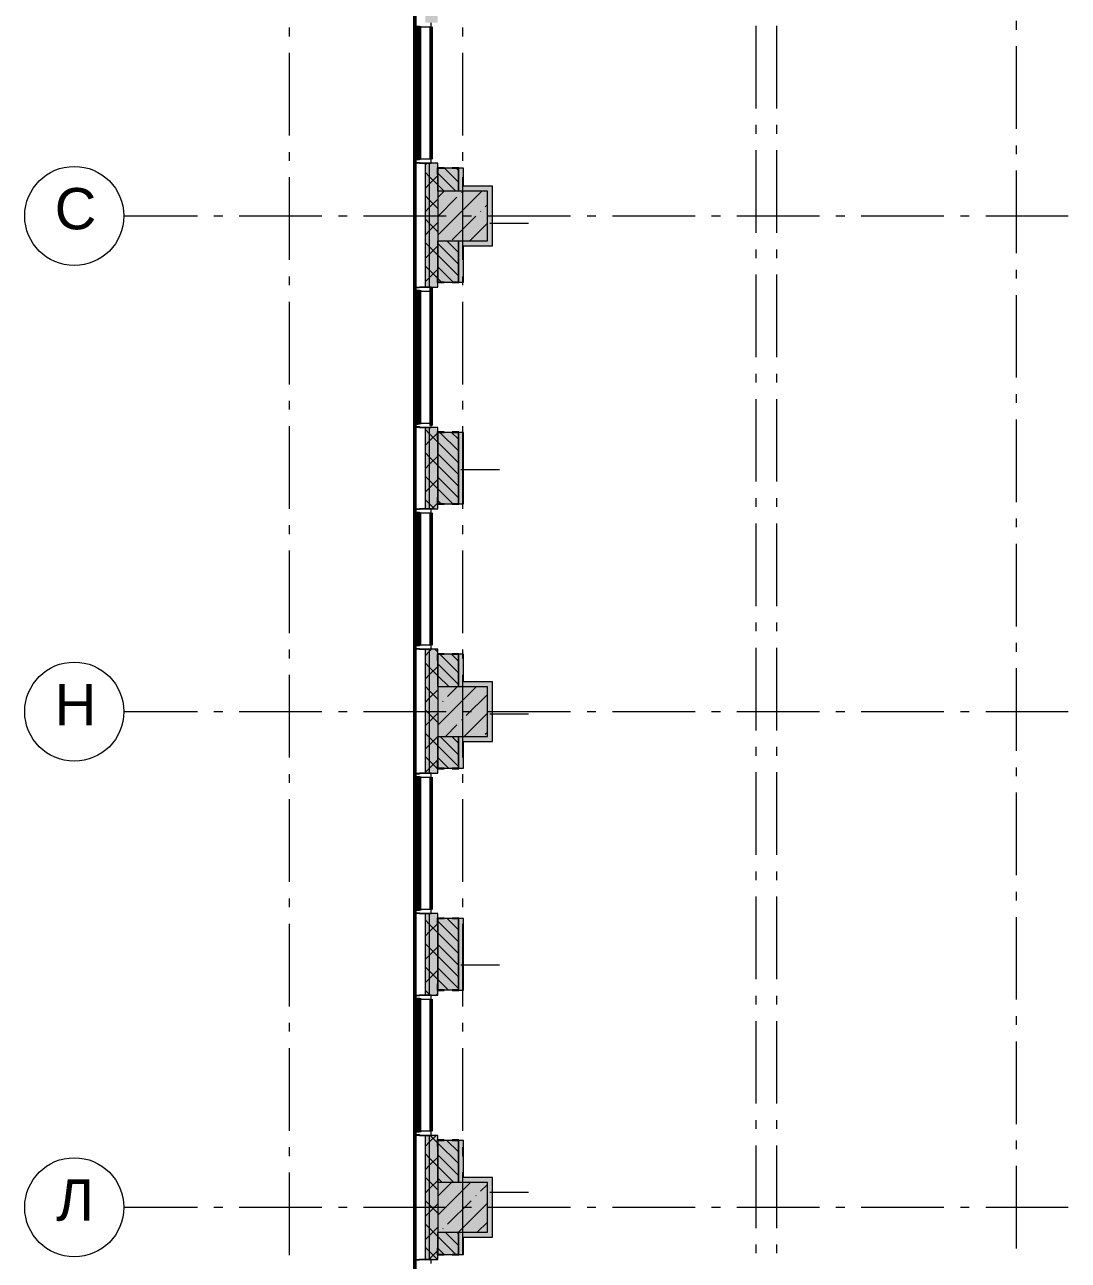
# Model space of a CAD drawing. Header units: millimetres. Extents: x -537608 to 253996, y -217170 to 186033.
# Drawn here: x -248776 to -236145, y 111380 to 126337 of the extents above; entities that cross this region are included whole.
import ezdxf

# ---------------------------------------------------------------- set-up
doc = ezdxf.new("R2010")
doc.units = ezdxf.units.MM
doc.layers.add('PDF _Геометрия', color=7, linetype='Continuous')
doc.layers.add('PDF _Текст', color=7, linetype='Continuous')
doc.layers.add('PDF _Сплошная заливка', color=7, linetype='Continuous', true_color=0xffffff)
doc.styles.add('PDF ArialMT', font='arial.ttf')

msp = doc.modelspace()

# ---------------------------------------------------------------- hatches: boundary and pattern name
at = {"layer": 'PDF _Сплошная заливка', "transparency": 33554559}
h = msp.add_hatch(color=256, dxfattribs=at)
h.paths.add_polyline_path([(-243926.1896, 105571.263), (-243876.1894, 105571.263), (-243876.1894, 107006.2646), (-243926.1896, 107006.2646), (-243926.1896, 105671.2634)], flags=0)
h.paths.add_polyline_path([(-243926.1896, 108706.2625), (-243876.1894, 108706.2625), (-243876.1894, 109691.2625), (-243926.1896, 109691.2625), (-243926.1896, 109567.9133)], flags=0)
h.paths.add_polyline_path([(-243876.1894, 111391.2625), (-243876.1894, 112891.2619), (-243926.1896, 112891.2619), (-243926.1896, 111391.2625)], flags=0)
h.paths.add_polyline_path([(-243876.1894, 114591.2619), (-243876.1894, 115576.2619), (-243926.1896, 115576.2619), (-243926.1896, 114591.2619)], flags=0)
h.paths.add_polyline_path([(-243876.1894, 117276.2619), (-243876.1894, 118776.2613), (-243926.1896, 118776.2613), (-243926.1896, 117276.2619)], flags=0)
h.paths.add_polyline_path([(-243876.1894, 120476.2613), (-243876.1894, 121461.2613), (-243926.1896, 121461.2613), (-243926.1896, 120476.2613)], flags=0)
h.paths.add_polyline_path([(-243876.1894, 123161.2592), (-243876.1894, 124659.7601), (-243926.1896, 124659.7601), (-243926.1896, 123161.2592)], flags=0)
h.paths.add_polyline_path([(-243926.1896, 126359.7607), (-243876.1894, 126359.7607), (-243876.1894, 127344.0722), (-243926.1896, 127344.0722), (-243926.1896, 126558.6888)], flags=0)
h.paths.add_polyline_path([(-243926.1896, 129044.0723), (-243876.1894, 129044.0723), (-243876.1894, 130545.5711), (-243926.1896, 130545.5711), (-243926.1896, 129390.4846)], flags=0)
h.paths.add_polyline_path([(-243876.1894, 132245.5715), (-243876.1894, 133228.5708), (-243926.1896, 133228.5708), (-243926.1896, 132245.5715)], flags=0)
h.paths.add_polyline_path([(-243926.1896, 134928.5711), (-243876.1894, 134928.5711), (-243876.1894, 136371.2591), (-243926.1896, 136371.2591), (-243926.1896, 135054.0767)], flags=0)
h = msp.add_hatch(color=256, dxfattribs=at)
h.paths.add_polyline_path([(-243876.1894, 105671.2634), (-243776.189, 105671.2634), (-243776.189, 107006.2646), (-243876.1894, 107006.2646), (-243876.1894, 106271.2635)], flags=0)
h.paths.add_polyline_path([(-243776.189, 108706.2625), (-243776.189, 109691.2625), (-243876.1894, 109691.2625), (-243876.1894, 108706.2625)], flags=0)
h.paths.add_polyline_path([(-243876.1894, 111391.2625), (-243776.189, 111391.2625), (-243776.189, 112891.2619), (-243876.1894, 112891.2619), (-243876.1894, 111721.263)], flags=0)
h.paths.add_polyline_path([(-243876.1894, 114591.2619), (-243776.189, 114591.2619), (-243776.189, 115576.2619), (-243876.1894, 115576.2619), (-243876.1894, 115231.5051)], flags=0)
h.paths.add_polyline_path([(-243776.189, 117276.2619), (-243776.189, 118776.2613), (-243876.1894, 118776.2613), (-243876.1894, 117276.2619)], flags=0)
h.paths.add_polyline_path([(-243876.1894, 120476.2613), (-243776.189, 120476.2613), (-243776.189, 121461.2613), (-243876.1894, 121461.2613), (-243876.1894, 120895.0969)], flags=0)
h.paths.add_polyline_path([(-243776.189, 123161.2592), (-243776.189, 124659.7601), (-243876.1894, 124659.7601), (-243876.1894, 123161.2592)], flags=0)
h.paths.add_polyline_path([(-243876.1894, 126359.7607), (-243776.189, 126359.7607), (-243776.189, 127344.0722), (-243876.1894, 127344.0722), (-243876.1894, 126558.6888)], flags=0)
h.paths.add_polyline_path([(-243776.189, 129044.0723), (-243776.189, 130545.5711), (-243876.1894, 130545.5711), (-243876.1894, 129044.0723)], flags=0)
h.paths.add_polyline_path([(-243776.189, 132245.5715), (-243776.189, 133228.5708), (-243876.1894, 133228.5708), (-243876.1894, 132245.5715)], flags=0)
h.paths.add_polyline_path([(-243776.189, 134928.5711), (-243776.189, 136271.2587), (-243876.1894, 136271.2587), (-243876.1894, 134928.5711)], flags=0)
for points in [[(-243776.189, 123721.2596), (-243176.191, 123721.2596), (-243176.191, 124321.2598), (-243776.189, 124321.2598), (-243776.189, 123726.8918)], [(-243776.189, 117721.2603), (-243176.191, 117721.2603), (-243176.191, 118321.2604), (-243776.189, 118321.2604), (-243776.189, 118063.2999)]]:
    msp.add_hatch(color=256, dxfattribs=at).paths.add_polyline_path(points)
at = {"layer": 'PDF _Сплошная заливка', "true_color": 0xff7d7d, "transparency": 33554559}
for points in [[(-243176.191, 124321.2598), (-243116.1925, 124321.2598), (-243116.1925, 124381.2605), (-243466.1895, 124381.2605), (-243466.1895, 124321.2598), (-243293.3633, 124321.2598)], [(-243176.191, 118321.2604), (-243116.1925, 118321.2604), (-243116.1925, 118381.261), (-243466.1895, 118381.261), (-243466.1895, 118321.2604), (-243293.3633, 118321.2604)], [(-243116.1925, 112321.2631), (-243116.1925, 112381.2616), (-243466.1895, 112381.2616), (-243466.1895, 112321.2631), (-243176.191, 112321.2631)]]:
    msp.add_hatch(color=11, dxfattribs=at).paths.add_polyline_path(points)
at = {"layer": 'PDF _Сплошная заливка', "transparency": 33554559}
h = msp.add_hatch(color=256, dxfattribs=at)
h.paths.add_polyline_path([(-243526.1923, 111451.95), (-243526.1923, 111721.263), (-243776.189, 111721.263), (-243776.189, 111451.95)], flags=0)
h.paths.add_polyline_path([(-243776.189, 112321.2631), (-243526.1923, 112321.2631), (-243526.1923, 112831.9502), (-243776.189, 112831.9502), (-243776.189, 112399.7082)], flags=0)

# ---------------------------------------------------------------- linework, layer by layer
at = {"layer": 'PDF _Геометрия', "lineweight": 50}
for p, q in [((-244053.1923, 134878.5709), (-244053.1923, 107056.2627)), ((-244036.1883, 124699.7598), (-244036.1883, 126309.7605)), ((-243996.1907, 126319.7588), (-243996.1907, 124709.7602)), ((-243856.1885, 124709.7602), (-243856.1885, 126309.7605)), ((-244035.6888, 123111.259), (-244035.6888, 121491.2605)), ((-243996.1907, 121501.261), (-243996.1907, 123121.2595)), ((-243856.1885, 121486.2614), (-243856.1885, 123161.2592)), ((-244036.1883, 118816.261), (-244036.1883, 120436.2616)), ((-243996.1907, 120426.2612), (-243996.1907, 118826.2615)), ((-243856.1885, 118826.2615), (-243856.1885, 120426.2612)), ((-244035.6888, 117226.2618), (-244035.6888, 115626.2621)), ((-243996.1907, 115616.2616), (-243996.1907, 117236.2622)), ((-243856.1885, 115626.2621), (-243856.1885, 117226.2618)), ((-244036.1883, 112931.2616), (-244036.1883, 114551.2622)), ((-243996.1907, 114551.2622), (-243996.1907, 112931.2616)), ((-243856.1885, 112941.2621), (-243856.1885, 114541.2618))]:
    msp.add_line(p, q, dxfattribs=at)
at = {"layer": 'PDF _Геометрия', "color": 253, "lineweight": 9, "true_color": 0xaaaaaa}
for p, q in [((-236776.1922, 126382.0491), (-236776.1922, 126276.2159)), ((-245576.1916, 126300.836), (-245576.1916, 126195.0032)), ((-243476.1921, 126300.836), (-243476.1921, 126195.0032)), ((-239926.1914, 126323.2999), (-239926.1914, 125323.3004)), ((-239676.1904, 126323.2999), (-239676.1904, 125323.3004)), ((-245576.1916, 125995.0036), (-245576.1916, 124995.0029)), ((-243476.1921, 125995.0036), (-243476.1921, 124995.0029)), ((-236776.1922, 126076.2162), (-236776.1922, 125076.2166)), ((-239926.1914, 125123.3001), (-239926.1914, 125017.4668)), ((-239676.1904, 125123.3001), (-239676.1904, 125017.4668)), ((-245576.1916, 124795.0022), (-245576.1916, 124689.1694)), ((-243476.1921, 124795.0022), (-243476.1921, 124689.1694)), ((-239926.1914, 124817.466), (-239926.1914, 123817.4666)), ((-239676.1904, 124817.466), (-239676.1904, 123817.4666)), ((-236776.1922, 124876.2159), (-236776.1922, 124770.3831)), ((-245576.1916, 124489.1708), (-245576.1916, 123489.1691)), ((-243476.1921, 124489.1708), (-243476.1921, 123489.1691)), ((-236776.1922, 124570.3823), (-236776.1922, 123570.3828)), ((-247576.3888, 124021.2608), (-246685.6473, 124021.2608)), ((-246485.6465, 124021.2608), (-246379.8116, 124021.2608)), ((-246179.8109, 124021.2608), (-245179.8113, 124021.2608)), ((-244979.8106, 124021.2608), (-244873.98, 124021.2608)), ((-244673.9792, 124021.2608), (-243673.9797, 124021.2608)), ((-243473.9789, 124021.2608), (-243368.1483, 124021.2608)), ((-243168.1476, 124021.2608), (-242168.148, 124021.2608)), ((-241968.1472, 124021.2608), (-241862.3123, 124021.2608)), ((-241662.3116, 124021.2608), (-240662.3142, 124021.2608)), ((-240462.3134, 124021.2608), (-240356.4807, 124021.2608)), ((-240156.4799, 124021.2608), (-239156.4804, 124021.2608)), ((-238956.4796, 124021.2608), (-238850.6469, 124021.2608)), ((-238650.6482, 124021.2608), (-237650.6466, 124021.2608)), ((-237450.648, 124021.2608), (-237344.8152, 124021.2608)), ((-237144.8144, 124021.2608), (-236144.8149, 124021.2608)), ((-239926.1914, 123617.4658), (-239926.1914, 123511.633)), ((-239676.1904, 123617.4658), (-239676.1904, 123511.633)), ((-245576.1916, 123289.1705), (-245576.1916, 123183.3378)), ((-243476.1921, 123289.1705), (-243476.1921, 123183.3378)), ((-239926.1914, 123311.6344), (-239926.1914, 122311.6327)), ((-239676.1904, 123311.6344), (-239676.1904, 122311.6327)), ((-236776.1922, 123370.3842), (-236776.1922, 123264.5493)), ((-245576.1916, 122983.337), (-245576.1916, 121983.3374)), ((-243476.1921, 122983.337), (-243476.1921, 121983.3374)), ((-236776.1922, 123064.5507), (-236776.1922, 122064.5511)), ((-239926.1914, 122111.6341), (-239926.1914, 122005.7992)), ((-239676.1904, 122111.6341), (-239676.1904, 122005.7992)), ((-245576.1916, 121783.3367), (-245576.1916, 121677.504)), ((-243476.1921, 121783.3367), (-243476.1921, 121677.504)), ((-239926.1914, 121805.8006), (-239926.1914, 120805.801)), ((-239676.1904, 121805.8006), (-239676.1904, 120805.801)), ((-236776.1922, 121864.5504), (-236776.1922, 121758.7177)), ((-245576.1916, 121477.5032), (-245576.1916, 120477.5036)), ((-243476.1921, 121477.5032), (-243476.1921, 120477.5036)), ((-236776.1922, 121558.7169), (-236776.1922, 120558.7173)), ((-239926.1914, 120605.8003), (-239926.1914, 120499.9675)), ((-239676.1904, 120605.8003), (-239676.1904, 120499.9675)), ((-245576.1916, 120277.505), (-245576.1916, 120171.6701)), ((-243476.1921, 120277.505), (-243476.1921, 120171.6701)), ((-239926.1914, 120299.9667), (-239926.1914, 119299.9672)), ((-239676.1904, 120299.9667), (-239676.1904, 119299.9672)), ((-236776.1922, 120358.7166), (-236776.1922, 120252.8839)), ((-245576.1916, 119971.6715), (-245576.1916, 118971.6698)), ((-243476.1921, 119971.6715), (-243476.1921, 118971.6698)), ((-236776.1922, 120052.8831), (-236776.1922, 119052.8835)), ((-239926.1914, 119099.9665), (-239926.1914, 118994.1337)), ((-239676.1904, 119099.9665), (-239676.1904, 118994.1337)), ((-245576.1916, 118771.6712), (-245576.1916, 118665.8385)), ((-243476.1921, 118771.6712), (-243476.1921, 118665.8385)), ((-239926.1914, 118794.1351), (-239926.1914, 117794.1334)), ((-239676.1904, 118794.1351), (-239676.1904, 117794.1334)), ((-236776.1922, 118852.8849), (-236776.1922, 118747.05)), ((-245576.1916, 118465.8377), (-245576.1916, 117465.8381)), ((-243476.1921, 118465.8377), (-243476.1921, 117465.8381)), ((-236776.1922, 118547.0514), (-236776.1922, 117547.0518)), ((-247576.3888, 118021.2614), (-246685.6473, 118021.2614)), ((-246485.6465, 118021.2614), (-246379.8116, 118021.2614)), ((-246179.8109, 118021.2614), (-245179.8113, 118021.2614)), ((-244979.8106, 118021.2614), (-244873.98, 118021.2614)), ((-244673.9792, 118021.2614), (-243673.9797, 118021.2614)), ((-243473.9789, 118021.2614), (-243368.1483, 118021.2614)), ((-243168.1476, 118021.2614), (-242168.148, 118021.2614)), ((-241968.1472, 118021.2614), (-241862.3123, 118021.2614)), ((-241662.3116, 118021.2614), (-240662.3142, 118021.2614)), ((-240462.3134, 118021.2614), (-240356.4807, 118021.2614)), ((-240156.4799, 118021.2614), (-239156.4804, 118021.2614)), ((-238956.4796, 118021.2614), (-238850.6469, 118021.2614)), ((-238650.6482, 118021.2614), (-237650.6466, 118021.2614)), ((-237450.648, 118021.2614), (-237344.8152, 118021.2614)), ((-237144.8144, 118021.2614), (-236144.8149, 118021.2614)), ((-239926.1914, 117594.1348), (-239926.1914, 117488.3021)), ((-239676.1904, 117594.1348), (-239676.1904, 117488.3021)), ((-245576.1916, 117265.8373), (-245576.1916, 117160.0047)), ((-243476.1921, 117265.8373), (-243476.1921, 117160.0047)), ((-239926.1914, 117288.3013), (-239926.1914, 116288.3017)), ((-239676.1904, 117288.3013), (-239676.1904, 116288.3017)), ((-236776.1922, 117347.0511), (-236776.1922, 117241.2184)), ((-245576.1916, 116960.0039), (-245576.1916, 115960.0043)), ((-243476.1921, 116960.0039), (-243476.1921, 115960.0043)), ((-236776.1922, 117041.2176), (-236776.1922, 116041.218)), ((-239926.1914, 116088.301), (-239926.1914, 115982.4683)), ((-239676.1904, 116088.301), (-239676.1904, 115982.4683)), ((-239926.1914, 115782.4696), (-239926.1914, 114782.4679)), ((-239676.1904, 115782.4696), (-239676.1904, 114782.4679)), ((-236776.1922, 115841.2194), (-236776.1922, 115735.3845)), ((-245576.1916, 115760.0057), (-245576.1916, 115654.173)), ((-243476.1921, 115760.0057), (-243476.1921, 115654.173)), ((-236776.1922, 115535.3859), (-236776.1922, 114535.3864)), ((-245576.1916, 115454.1722), (-245576.1916, 114454.1727)), ((-243476.1921, 115454.1722), (-243476.1921, 114454.1727)), ((-239926.1914, 114582.4693), (-239926.1914, 114476.6366)), ((-239676.1904, 114582.4693), (-239676.1904, 114476.6366)), ((-239926.1914, 114276.6358), (-239926.1914, 113276.6362)), ((-239676.1904, 114276.6358), (-239676.1904, 113276.6362)), ((-236776.1922, 114335.3856), (-236776.1922, 114229.5529)), ((-245576.1916, 114254.1719), (-245576.1916, 114148.3391)), ((-243476.1921, 114254.1719), (-243476.1921, 114148.3391)), ((-236776.1922, 114029.5521), (-236776.1922, 113029.5526)), ((-245576.1916, 113948.3384), (-245576.1916, 112948.3388)), ((-243476.1921, 113948.3384), (-243476.1921, 112948.3388)), ((-239926.1914, 113076.6355), (-239926.1914, 112970.8028)), ((-239676.1904, 113076.6355), (-239676.1904, 112970.8028)), ((-236776.1922, 112829.5518), (-236776.1922, 112723.719)), ((-245576.1916, 112748.3402), (-245576.1916, 112642.5053)), ((-243476.1921, 112748.3402), (-243476.1921, 112642.5053)), ((-239926.1914, 112770.802), (-239926.1914, 111770.8024)), ((-239676.1904, 112770.802), (-239676.1904, 111770.8024)), ((-236776.1922, 112523.7183), (-236776.1922, 111523.7187)), ((-245576.1916, 112442.5068), (-245576.1916, 111442.5072)), ((-243476.1921, 112442.5068), (-243476.1921, 111442.5072)), ((-247576.3888, 112021.262), (-246685.6473, 112021.262)), ((-246485.6465, 112021.262), (-246379.8116, 112021.262)), ((-246179.8109, 112021.262), (-245179.8113, 112021.262)), ((-244979.8106, 112021.262), (-244873.98, 112021.262)), ((-244673.9792, 112021.262), (-243673.9797, 112021.262)), ((-243473.9789, 112021.262), (-243368.1483, 112021.262)), ((-243168.1476, 112021.262), (-242168.148, 112021.262)), ((-241968.1472, 112021.262), (-241862.3123, 112021.262)), ((-241662.3116, 112021.262), (-240662.3142, 112021.262)), ((-240462.3134, 112021.262), (-240356.4807, 112021.262)), ((-240156.4799, 112021.262), (-239156.4804, 112021.262)), ((-238956.4796, 112021.262), (-238850.6469, 112021.262)), ((-238650.6482, 112021.262), (-237650.6466, 112021.262)), ((-237450.648, 112021.262), (-237344.8152, 112021.262)), ((-237144.8144, 112021.262), (-236144.8149, 112021.262)), ((-239926.1914, 111570.8038), (-239926.1914, 111464.969)), ((-239676.1904, 111570.8038), (-239676.1904, 111464.969))]:
    msp.add_line(p, q, dxfattribs=at)
at = {"layer": 'PDF _Геометрия', "lineweight": 9}
for p, q in [((-244053.1923, 126359.7607), (-244053.1923, 126309.7605)), ((-244053.1923, 126309.7605), (-244036.1883, 126309.7605)), ((-244036.1883, 126319.7588), (-243996.1907, 126319.7588)), ((-244036.1883, 126309.7605), (-244036.1883, 126319.7588)), ((-243996.1907, 126319.7588), (-243996.1907, 126309.7605)), ((-243996.1907, 126309.7605), (-243856.1885, 126309.7605)), ((-243856.1885, 126309.7605), (-243856.1885, 126359.7607)), ((-244036.1883, 124709.7602), (-244053.1923, 124709.7602)), ((-244053.1923, 124709.7602), (-244053.1923, 124659.7601)), ((-244053.1923, 124659.7601), (-244036.1883, 124659.7601)), ((-244053.1923, 124659.7601), (-244053.1923, 123161.2592)), ((-244051.1901, 124659.7601), (-244053.1923, 124659.7601)), ((-244051.1901, 123161.2592), (-244051.1901, 124659.7601)), ((-243926.1896, 124659.7601), (-244051.1901, 124659.7601)), ((-244036.1883, 124699.7598), (-244036.1883, 124709.7602)), ((-243996.1907, 124699.7598), (-244036.1883, 124699.7598)), ((-244036.1883, 124659.7601), (-244036.1883, 124669.7605)), ((-244036.1883, 124669.7605), (-243996.1907, 124669.7605)), ((-243856.1885, 124709.7602), (-243996.1907, 124709.7602)), ((-243996.1907, 124709.7602), (-243996.1907, 124699.7598)), ((-243996.1907, 124669.7605), (-243996.1907, 124659.7601)), ((-243996.1907, 124659.7601), (-243856.1885, 124659.7601)), ((-243926.1896, 124642.2372), (-243908.6688, 124659.7601)), ((-243926.1896, 123161.2592), (-243926.1896, 124659.7601)), ((-243876.1894, 124659.7601), (-243926.1896, 124659.7601)), ((-243876.1894, 123161.2592), (-243876.1894, 124659.7601)), ((-243776.189, 124659.7601), (-243876.1894, 124659.7601)), ((-243856.1885, 124659.7601), (-243856.1885, 124709.7602)), ((-243776.189, 124321.2598), (-243776.189, 124659.7601)), ((-243526.1923, 124599.7594), (-243776.189, 124599.7594)), ((-243776.189, 124599.7594), (-243776.189, 124321.2598)), ((-243526.1923, 124429.2799), (-243696.6718, 124599.7594)), ((-243526.1923, 124570.701), (-243555.2486, 124599.7594)), ((-243466.1895, 124601.2601), (-243526.1923, 124601.2601)), ((-243526.1923, 124601.2601), (-243526.1923, 124599.7594)), ((-243526.1923, 124599.7594), (-243526.1923, 124321.2598)), ((-243526.1923, 124321.2598), (-243526.1923, 124599.7594)), ((-243466.1895, 124381.2605), (-243466.1895, 124601.2601)), ((-243876.1894, 124496.437), (-243926.1896, 124546.4372)), ((-243876.1894, 124409.3953), (-243776.189, 124509.3956)), ((-243776.189, 124396.4366), (-243876.1894, 124496.437)), ((-243559.5933, 124321.2598), (-243776.189, 124537.8577)), ((-243926.1896, 124359.395), (-243876.1894, 124409.3953)), ((-243701.0122, 124321.2598), (-243776.189, 124396.4366)), ((-243776.189, 124244.8816), (-243699.8108, 124321.2598)), ((-243776.189, 123788.6837), (-243243.6129, 124321.2598)), ((-243176.191, 124321.2598), (-243776.189, 124321.2598)), ((-243776.189, 124321.2598), (-243776.189, 123721.2596)), ((-243488.3822, 124304.5895), (-243483.6414, 124309.3324)), ((-243116.1925, 124381.2605), (-243466.1895, 124381.2605)), ((-243176.191, 123721.2596), (-243176.191, 124321.2598)), ((-243116.1925, 124321.2598), (-243116.1925, 124381.2605)), ((-243116.1925, 123721.2596), (-243116.1925, 124321.2598)), ((-243876.1894, 124213.5949), (-243926.1896, 124263.5951)), ((-243876.1894, 124126.5531), (-243776.189, 124226.5536)), ((-243776.189, 124113.5945), (-243876.1894, 124213.5949)), ((-243776.189, 124016.7827), (-243545.4053, 124247.5663)), ((-243203.2579, 124133.5158), (-243176.191, 124160.5849)), ((-243926.1896, 124076.553), (-243876.1894, 124126.5531)), ((-243602.4327, 123734.3431), (-243317.3085, 124019.4674)), ((-243260.2853, 124076.4905), (-243255.5446, 124081.2335)), ((-243876.1894, 123930.7528), (-243926.1896, 123980.7508)), ((-243926.1896, 123793.7109), (-243876.1894, 123843.711)), ((-243876.1894, 123843.711), (-243776.189, 123943.7093)), ((-243776.189, 123830.7524), (-243876.1894, 123930.7528)), ((-243387.4172, 123721.2596), (-243176.191, 123932.488)), ((-243146.1918, 123933.4827), (-242680.0386, 123933.4827)), ((-243876.1894, 123647.9085), (-243926.1896, 123697.9087)), ((-243776.189, 123721.2596), (-243176.191, 123721.2596)), ((-243776.189, 123161.2592), (-243776.189, 123721.2596)), ((-243776.189, 123721.2596), (-243776.189, 123221.9466)), ((-243526.1923, 123439.3304), (-243776.189, 123689.3313)), ((-243526.1923, 123580.7514), (-243666.6984, 123721.2596)), ((-243526.1923, 123221.9466), (-243526.1923, 123721.2596)), ((-243526.1923, 123721.2596), (-243526.1923, 123221.2599)), ((-243116.1925, 123661.259), (-243116.1925, 123721.2596)), ((-243926.1896, 123510.8666), (-243876.1894, 123560.8668)), ((-243876.1894, 123560.8668), (-243776.189, 123660.8672)), ((-243776.189, 123547.9081), (-243876.1894, 123647.9085)), ((-243526.1923, 123297.9093), (-243776.189, 123547.9081)), ((-243466.1895, 123221.2599), (-243466.1895, 123661.259)), ((-243466.1895, 123661.259), (-243116.1925, 123661.259)), ((-243876.1894, 123365.0664), (-243926.1896, 123415.0666)), ((-243591.6508, 123221.9466), (-243776.189, 123406.4871)), ((-243926.1896, 123228.0245), (-243876.1894, 123278.0247)), ((-243876.1894, 123278.0247), (-243776.189, 123378.025)), ((-243776.189, 123265.066), (-243876.1894, 123365.0664)), ((-243733.0696, 123221.9466), (-243776.189, 123265.066)), ((-244036.1883, 123161.2592), (-244053.1923, 123161.2592)), ((-244053.1923, 123161.2592), (-244053.1923, 123111.259)), ((-244053.1923, 123161.2592), (-244051.1901, 123161.2592)), ((-244053.1923, 123111.259), (-244036.1883, 123111.259)), ((-244051.1901, 123161.2592), (-243926.1896, 123161.2592)), ((-244036.1883, 123151.2609), (-244036.1883, 123161.2592)), ((-243996.1907, 123151.2609), (-244036.1883, 123151.2609)), ((-244036.1883, 123121.2595), (-243996.1907, 123121.2595)), ((-244036.1883, 123111.259), (-244036.1883, 123121.2595)), ((-243856.1885, 123161.2592), (-243996.1907, 123161.2592)), ((-243996.1907, 123161.2592), (-243996.1907, 123151.2609)), ((-243996.1907, 123121.2595), (-243996.1907, 123111.259)), ((-243996.1907, 123111.259), (-243856.1885, 123111.259)), ((-243926.1896, 123161.2592), (-243876.1894, 123161.2592)), ((-243876.1894, 123161.2592), (-243776.189, 123161.2592)), ((-243856.1885, 123111.259), (-243856.1885, 123161.2592)), ((-243776.189, 123221.9466), (-243526.1923, 123221.9466)), ((-243526.1923, 123221.2599), (-243466.1895, 123221.2599)), ((-244036.1883, 121511.2593), (-244053.1923, 121511.2593)), ((-244053.1923, 121511.2593), (-244053.1923, 121461.2613)), ((-244053.1923, 121461.2613), (-244036.1883, 121461.2613)), ((-244053.1923, 121461.2613), (-244053.1923, 120476.2613)), ((-244051.1901, 121461.2613), (-244053.1923, 121461.2613)), ((-243926.1896, 121461.2613), (-244051.1901, 121461.2613)), ((-244051.1901, 120476.2613), (-244051.1901, 121461.2613)), ((-244036.1883, 121501.261), (-244036.1883, 121511.2593)), ((-243996.1907, 121501.261), (-244036.1883, 121501.261)), ((-244036.1883, 121461.2613), (-244036.1883, 121471.2596)), ((-244036.1883, 121471.2596), (-243996.1907, 121471.2596)), ((-243856.1885, 121511.2593), (-243996.1907, 121511.2593)), ((-243996.1907, 121511.2593), (-243996.1907, 121501.261)), ((-243996.1907, 121471.2596), (-243996.1907, 121461.2613)), ((-243996.1907, 121461.2613), (-243856.1885, 121461.2613)), ((-243876.1894, 121461.2613), (-243926.1896, 121461.2613)), ((-243926.1896, 120476.2613), (-243926.1896, 121461.2613)), ((-243776.189, 121461.2613), (-243876.1894, 121461.2613)), ((-243876.1894, 120476.2613), (-243876.1894, 121461.2613)), ((-243856.1885, 121461.2613), (-243856.1885, 121511.2593)), ((-243776.189, 120476.2613), (-243776.189, 121461.2613)), ((-243876.1894, 121385.1673), (-243926.1896, 121435.1675)), ((-243926.1896, 121248.1253), (-243876.1894, 121298.1256)), ((-243876.1894, 121298.1256), (-243776.189, 121398.1259)), ((-243776.189, 121285.1669), (-243876.1894, 121385.1673)), ((-243526.1923, 121401.2606), (-243776.189, 121401.2606)), ((-243776.189, 121401.2606), (-243776.189, 120537.6356)), ((-243526.1923, 121176.5892), (-243750.8617, 121401.2606)), ((-243526.1923, 121318.0102), (-243609.4384, 121401.2606)), ((-243526.1923, 120537.6356), (-243526.1923, 121401.2606)), ((-243466.1895, 121401.2606), (-243526.1923, 121401.2606)), ((-243526.1923, 121401.2606), (-243526.1923, 120536.2599)), ((-243466.1895, 120536.2599), (-243466.1895, 121401.2606)), ((-243876.1894, 121102.3251), (-243926.1896, 121152.3254)), ((-243526.1923, 121035.1681), (-243776.189, 121285.1669)), ((-243926.1896, 120965.2832), (-243876.1894, 121015.2834)), ((-243876.1894, 121015.2834), (-243776.189, 121115.2838)), ((-243776.189, 121002.3248), (-243876.1894, 121102.3251)), ((-243526.1923, 120893.747), (-243776.189, 121143.7458)), ((-243526.1923, 120752.326), (-243776.189, 121002.3248)), ((-243876.1894, 120819.4831), (-243926.1896, 120869.4832)), ((-243526.1923, 120610.9049), (-243776.189, 120860.9037)), ((-243496.1888, 120952.0512), (-243030.0399, 120952.0512)), ((-243926.1896, 120682.4411), (-243876.1894, 120732.4413)), ((-243876.1894, 120732.4413), (-243776.189, 120832.4417)), ((-243776.189, 120719.4827), (-243876.1894, 120819.4831)), ((-243594.3419, 120537.6356), (-243776.189, 120719.4827)), ((-243876.1894, 120536.6388), (-243926.1896, 120586.639)), ((-243849.5272, 120476.2613), (-243776.189, 120549.5974)), ((-243735.7651, 120537.6356), (-243776.189, 120578.0617)), ((-244036.1883, 120476.2613), (-244053.1923, 120476.2613)), ((-244053.1923, 120476.2613), (-244053.1923, 120426.2612)), ((-244053.1923, 120476.2613), (-244051.1901, 120476.2613)), ((-244053.1923, 120426.2612), (-244036.1883, 120426.2612)), ((-244051.1901, 120476.2613), (-243926.1896, 120476.2613)), ((-244036.1883, 120466.2609), (-244036.1883, 120476.2613)), ((-243996.1907, 120466.2609), (-244036.1883, 120466.2609)), ((-244036.1883, 120436.2616), (-243996.1907, 120436.2616)), ((-244036.1883, 120426.2612), (-244036.1883, 120436.2616)), ((-243856.1885, 120476.2613), (-243996.1907, 120476.2613)), ((-243996.1907, 120476.2613), (-243996.1907, 120466.2609)), ((-243996.1907, 120436.2616), (-243996.1907, 120426.2612)), ((-243996.1907, 120426.2612), (-243856.1885, 120426.2612)), ((-243926.1896, 120476.2613), (-243876.1894, 120476.2613)), ((-243815.812, 120476.2613), (-243876.1894, 120536.6388)), ((-243876.1894, 120476.2613), (-243776.189, 120476.2613)), ((-243856.1885, 120426.2612), (-243856.1885, 120476.2613)), ((-243776.189, 120537.6356), (-243526.1923, 120537.6356)), ((-243526.1923, 120536.2599), (-243466.1895, 120536.2599)), ((-244036.1883, 118826.2615), (-244053.1923, 118826.2615)), ((-244053.1923, 118826.2615), (-244053.1923, 118776.2613)), ((-244053.1923, 118776.2613), (-244036.1883, 118776.2613)), ((-244051.1901, 118776.2613), (-244053.1923, 118776.2613)), ((-244053.1923, 118776.2613), (-244053.1923, 117276.2619)), ((-244051.1901, 117276.2619), (-244051.1901, 118776.2613)), ((-243926.1896, 118776.2613), (-244051.1901, 118776.2613)), ((-244036.1883, 118816.261), (-244036.1883, 118826.2615)), ((-243996.1907, 118816.261), (-244036.1883, 118816.261)), ((-244036.1883, 118776.2613), (-244036.1883, 118786.2617)), ((-244036.1883, 118786.2617), (-243996.1907, 118786.2617)), ((-243856.1885, 118826.2615), (-243996.1907, 118826.2615)), ((-243996.1907, 118826.2615), (-243996.1907, 118816.261)), ((-243996.1907, 118786.2617), (-243996.1907, 118776.2613)), ((-243996.1907, 118776.2613), (-243856.1885, 118776.2613)), ((-243926.1896, 117276.2619), (-243926.1896, 118776.2613)), ((-243876.1894, 118776.2613), (-243926.1896, 118776.2613)), ((-243876.1894, 118752.5422), (-243852.4724, 118776.2613)), ((-243876.1894, 117276.2619), (-243876.1894, 118776.2613)), ((-243776.189, 118776.2613), (-243876.1894, 118776.2613)), ((-243856.1885, 118776.2613), (-243856.1885, 118826.2615)), ((-243776.189, 118739.5835), (-243812.8667, 118776.2613)), ((-243776.189, 118321.2604), (-243776.189, 118776.2613)), ((-243926.1896, 118702.542), (-243876.1894, 118752.5422)), ((-243876.1894, 118556.7419), (-243926.1896, 118606.742)), ((-243526.1923, 118716.9474), (-243776.189, 118716.9474)), ((-243776.189, 118716.9474), (-243776.189, 118321.2604)), ((-243526.1923, 118489.5848), (-243753.5529, 118716.9474)), ((-243526.1923, 118631.0058), (-243612.1339, 118716.9474)), ((-243526.1923, 118321.2604), (-243526.1923, 118716.9474)), ((-243466.1895, 118716.2607), (-243526.1923, 118716.2607)), ((-243526.1923, 118716.2607), (-243526.1923, 118321.2604)), ((-243466.1895, 118381.261), (-243466.1895, 118716.2607)), ((-243926.1896, 118419.6999), (-243876.1894, 118469.7)), ((-243876.1894, 118469.7), (-243776.189, 118569.7005)), ((-243776.189, 118456.7414), (-243876.1894, 118556.7419)), ((-243526.1923, 118348.1637), (-243776.189, 118598.1625)), ((-243640.7122, 118321.2604), (-243776.189, 118456.7414)), ((-243876.1894, 118273.8976), (-243926.1896, 118323.8978)), ((-243776.189, 118314.3214), (-243769.2522, 118321.2604)), ((-243776.189, 117858.1235), (-243313.0542, 118321.2604)), ((-243176.191, 118321.2604), (-243776.189, 118321.2604)), ((-243776.189, 118321.2604), (-243776.189, 117721.2603)), ((-243659.4558, 118202.9556), (-243541.151, 118321.2604)), ((-243116.1925, 118381.261), (-243466.1895, 118381.261)), ((-243176.191, 117721.2603), (-243176.191, 118321.2604)), ((-243116.1925, 118321.2604), (-243116.1925, 118381.261)), ((-243116.1925, 117721.2603), (-243116.1925, 118321.2604)), ((-243926.1896, 118136.8578), (-243876.1894, 118186.858)), ((-243876.1894, 118186.858), (-243776.189, 118286.8562)), ((-243776.189, 118173.8993), (-243876.1894, 118273.8976)), ((-243431.359, 117974.8566), (-243176.191, 118230.0247)), ((-243876.1894, 117991.0554), (-243926.1896, 118041.0557)), ((-243776.189, 118086.2225), (-243773.5064, 118088.9072)), ((-243716.4833, 118145.9325), (-243711.7382, 118150.6733)), ((-243926.1896, 117854.0135), (-243876.1894, 117904.0137)), ((-243876.1894, 117904.0137), (-243776.189, 118004.0141)), ((-243776.189, 117891.0551), (-243876.1894, 117991.0554)), ((-243684.9555, 117721.2603), (-243545.4053, 117860.8083)), ((-243488.3822, 117917.8335), (-243483.6414, 117922.5743)), ((-243456.8543, 117721.2603), (-243176.191, 118001.9279)), ((-243146.1918, 117994.0825), (-242680.0386, 117994.0825)), ((-243876.1894, 117708.2133), (-243926.1896, 117758.2135)), ((-243876.1894, 117621.1716), (-243776.189, 117721.1719)), ((-243776.189, 117608.213), (-243876.1894, 117708.2133)), ((-243776.189, 117721.2603), (-243176.191, 117721.2603)), ((-243776.189, 117721.2603), (-243776.189, 117336.9494)), ((-243776.189, 117276.2619), (-243776.189, 117721.2603)), ((-243526.1923, 117499.6352), (-243747.8174, 117721.2603)), ((-243526.1923, 117641.0562), (-243606.3942, 117721.2603)), ((-243526.1923, 117336.9494), (-243526.1923, 117721.2603)), ((-243526.1923, 117721.2603), (-243526.1923, 117336.2605)), ((-243203.2579, 117746.7598), (-243176.191, 117773.8289)), ((-243116.1925, 117661.2617), (-243116.1925, 117721.2603)), ((-243926.1896, 117571.1714), (-243876.1894, 117621.1716)), ((-243526.1923, 117358.2141), (-243776.189, 117608.213)), ((-243466.1895, 117336.2605), (-243466.1895, 117661.2617)), ((-243466.1895, 117661.2617), (-243116.1925, 117661.2617)), ((-243876.1894, 117425.3712), (-243926.1896, 117475.3714)), ((-243876.1894, 117338.3295), (-243776.189, 117438.3298)), ((-243776.189, 117325.3708), (-243876.1894, 117425.3712)), ((-243646.3486, 117336.9494), (-243776.189, 117466.7919)), ((-244036.1883, 117276.2619), (-244053.1923, 117276.2619)), ((-244053.1923, 117276.2619), (-244053.1923, 117226.2618)), ((-244053.1923, 117276.2619), (-244051.1901, 117276.2619)), ((-244051.1901, 117276.2619), (-243926.1896, 117276.2619)), ((-244036.1883, 117266.2615), (-244036.1883, 117276.2619)), ((-243996.1907, 117266.2615), (-244036.1883, 117266.2615)), ((-243856.1885, 117276.2619), (-243996.1907, 117276.2619)), ((-243996.1907, 117276.2619), (-243996.1907, 117266.2615)), ((-243926.1896, 117288.3292), (-243876.1894, 117338.3295)), ((-243926.1896, 117276.2619), (-243876.1894, 117276.2619)), ((-243876.1894, 117276.2619), (-243776.189, 117276.2619)), ((-243856.1885, 117226.2618), (-243856.1885, 117276.2619)), ((-243776.189, 117336.9494), (-243526.1923, 117336.9494)), ((-243526.1923, 117336.2605), (-243466.1895, 117336.2605)), ((-244053.1923, 117226.2618), (-244036.1883, 117226.2618)), ((-244036.1883, 117236.2622), (-243996.1907, 117236.2622)), ((-244036.1883, 117226.2618), (-244036.1883, 117236.2622)), ((-243996.1907, 117236.2622), (-243996.1907, 117226.2618)), ((-243996.1907, 117226.2618), (-243856.1885, 117226.2618)), ((-244036.1883, 115626.2621), (-244053.1923, 115626.2621)), ((-244053.1923, 115626.2621), (-244053.1923, 115576.2619)), ((-244036.1883, 115616.2616), (-244036.1883, 115626.2621)), ((-243996.1907, 115616.2616), (-244036.1883, 115616.2616)), ((-243856.1885, 115626.2621), (-243996.1907, 115626.2621)), ((-243996.1907, 115626.2621), (-243996.1907, 115616.2616)), ((-243856.1885, 115576.2619), (-243856.1885, 115626.2621)), ((-244053.1923, 115576.2619), (-244036.1883, 115576.2619)), ((-244053.1923, 115576.2619), (-244053.1923, 114591.2619)), ((-244051.1901, 115576.2619), (-244053.1923, 115576.2619)), ((-243926.1896, 115576.2619), (-244051.1901, 115576.2619)), ((-244051.1901, 114591.2619), (-244051.1901, 115576.2619)), ((-244036.1883, 115576.2619), (-244036.1883, 115586.2623)), ((-244036.1883, 115586.2623), (-243996.1907, 115586.2623)), ((-243996.1907, 115586.2623), (-243996.1907, 115576.2619)), ((-243996.1907, 115576.2619), (-243856.1885, 115576.2619)), ((-243876.1894, 115576.2619), (-243926.1896, 115576.2619)), ((-243926.1896, 114591.2619), (-243926.1896, 115576.2619)), ((-243876.1894, 115445.4721), (-243926.1896, 115495.4723)), ((-243776.189, 115576.2619), (-243876.1894, 115576.2619)), ((-243876.1894, 114591.2619), (-243876.1894, 115576.2619)), ((-243776.189, 114591.2619), (-243776.189, 115576.2619)), ((-243526.1923, 115516.2612), (-243776.189, 115516.2612)), ((-243776.189, 115516.2612), (-243776.189, 114652.6362)), ((-243526.1923, 115236.894), (-243776.189, 115486.8949)), ((-243526.1923, 115378.315), (-243664.1364, 115516.2612)), ((-243526.1923, 114652.6362), (-243526.1923, 115516.2612)), ((-243466.1895, 115516.2612), (-243526.1923, 115516.2612)), ((-243526.1923, 115516.2612), (-243526.1923, 114651.2627)), ((-243466.1895, 114651.2627), (-243466.1895, 115516.2612)), ((-243926.1896, 115308.4301), (-243876.1894, 115358.4304)), ((-243876.1894, 115358.4304), (-243776.189, 115458.4307)), ((-243776.189, 115345.4717), (-243876.1894, 115445.4721)), ((-243526.1923, 115095.4729), (-243776.189, 115345.4717)), ((-243876.1894, 115162.63), (-243926.1896, 115212.6302)), ((-243876.1894, 115075.5882), (-243776.189, 115175.5886)), ((-243526.1923, 114954.0518), (-243776.189, 115204.0507)), ((-243926.1896, 115025.588), (-243876.1894, 115075.5882)), ((-243776.189, 115062.6296), (-243876.1894, 115162.63)), ((-243526.1923, 114812.6308), (-243776.189, 115062.6296)), ((-243876.1894, 114879.7879), (-243926.1896, 114929.7881)), ((-243876.1894, 114792.7461), (-243776.189, 114892.7465)), ((-243776.189, 114779.7875), (-243876.1894, 114879.7879)), ((-243526.1923, 114671.2076), (-243776.189, 114921.2086)), ((-243496.1888, 114956.3899), (-243030.0399, 114956.3899)), ((-243926.1896, 114742.746), (-243876.1894, 114792.7461)), ((-243649.0398, 114652.6362), (-243776.189, 114779.7875)), ((-244036.1883, 114591.2619), (-244053.1923, 114591.2619)), ((-244053.1923, 114591.2619), (-244053.1923, 114541.2618)), ((-244053.1923, 114591.2619), (-244051.1901, 114591.2619)), ((-244051.1901, 114591.2619), (-243926.1896, 114591.2619)), ((-244036.1883, 114581.2615), (-244036.1883, 114591.2619)), ((-243996.1907, 114581.2615), (-244036.1883, 114581.2615)), ((-243856.1885, 114591.2619), (-243996.1907, 114591.2619)), ((-243996.1907, 114591.2619), (-243996.1907, 114581.2615)), ((-243876.1894, 114596.9436), (-243926.1896, 114646.9438)), ((-243926.1896, 114591.2619), (-243876.1894, 114591.2619)), ((-243870.5099, 114591.2619), (-243876.1894, 114596.9436)), ((-243876.1894, 114591.2619), (-243776.189, 114591.2619)), ((-243856.1885, 114541.2618), (-243856.1885, 114591.2619)), ((-243794.8293, 114591.2619), (-243776.189, 114609.9023)), ((-243776.189, 114652.6362), (-243526.1923, 114652.6362)), ((-243526.1923, 114651.2627), (-243466.1895, 114651.2627)), ((-244053.1923, 114541.2618), (-244036.1883, 114541.2618)), ((-244036.1883, 114551.2622), (-243996.1907, 114551.2622)), ((-244036.1883, 114541.2618), (-244036.1883, 114551.2622)), ((-243996.1907, 114551.2622), (-243996.1907, 114541.2618)), ((-243996.1907, 114541.2618), (-243856.1885, 114541.2618)), ((-244036.1883, 112941.2621), (-244053.1923, 112941.2621)), ((-244053.1923, 112941.2621), (-244053.1923, 112891.2619)), ((-244036.1883, 112931.2616), (-244036.1883, 112941.2621)), ((-243996.1907, 112931.2616), (-244036.1883, 112931.2616)), ((-243856.1885, 112941.2621), (-243996.1907, 112941.2621)), ((-243996.1907, 112941.2621), (-243996.1907, 112931.2616)), ((-243856.1885, 112891.2619), (-243856.1885, 112941.2621)), ((-244053.1923, 112891.2619), (-244036.1883, 112891.2619)), ((-244051.1901, 112891.2619), (-244053.1923, 112891.2619)), ((-244053.1923, 112891.2619), (-244053.1923, 111391.2625)), ((-244051.1901, 111391.2625), (-244051.1901, 112891.2619)), ((-243926.1896, 112891.2619), (-244051.1901, 112891.2619)), ((-244036.1883, 112891.2619), (-244036.1883, 112901.2624)), ((-244036.1883, 112901.2624), (-243996.1907, 112901.2624)), ((-243996.1907, 112901.2624), (-243996.1907, 112891.2619)), ((-243996.1907, 112891.2619), (-243856.1885, 112891.2619)), ((-243926.1896, 111391.2625), (-243926.1896, 112891.2619)), ((-243876.1894, 112891.2619), (-243926.1896, 112891.2619)), ((-243926.1896, 112762.8468), (-243876.1894, 112812.847)), ((-243876.1894, 112812.847), (-243797.7745, 112891.2619)), ((-243876.1894, 111391.2625), (-243876.1894, 112891.2619)), ((-243776.189, 112891.2619), (-243876.1894, 112891.2619)), ((-243776.189, 112799.8884), (-243867.5646, 112891.2619)), ((-243776.189, 112321.2631), (-243776.189, 112891.2619)), ((-243526.1923, 112831.9502), (-243776.189, 112831.9502)), ((-243776.189, 112831.9502), (-243776.189, 112321.2631)), ((-243526.1923, 112549.8896), (-243776.189, 112799.8884)), ((-243526.1923, 112691.3106), (-243666.8319, 112831.9502)), ((-243526.1923, 112321.2631), (-243526.1923, 112831.9502)), ((-243466.1895, 112831.2634), (-243526.1923, 112831.2634)), ((-243526.1923, 112831.2634), (-243526.1923, 112321.2631)), ((-243466.1895, 112381.2616), (-243466.1895, 112831.2634)), ((-243876.1894, 112617.0467), (-243926.1896, 112667.0469)), ((-243876.1894, 112530.0049), (-243776.189, 112630.0053)), ((-243526.1923, 112408.4664), (-243776.189, 112658.4673)), ((-243926.1896, 112480.0047), (-243876.1894, 112530.0049)), ((-243776.189, 112517.0463), (-243876.1894, 112617.0467)), ((-243580.408, 112321.2631), (-243776.189, 112517.0463)), ((-243876.1894, 112334.2024), (-243926.1896, 112384.2026)), ((-243876.1894, 112247.1607), (-243776.189, 112347.161)), ((-243776.189, 112234.2042), (-243876.1894, 112334.2024)), ((-243721.8269, 112321.2631), (-243776.189, 112375.6252)), ((-243116.1925, 112381.2616), (-243466.1895, 112381.2616)), ((-243116.1925, 112321.2631), (-243116.1925, 112381.2616)), ((-243926.1896, 112197.1626), (-243876.1894, 112247.1607)), ((-243776.189, 111927.5655), (-243382.4913, 112321.2631)), ((-243776.189, 112155.6623), (-243610.5924, 112321.2631)), ((-243176.191, 112321.2631), (-243776.189, 112321.2631)), ((-243776.189, 112321.2631), (-243776.189, 111721.263)), ((-243260.2853, 112215.3723), (-243176.191, 112299.4666)), ((-243176.191, 111721.263), (-243176.191, 112321.2631)), ((-243146.1918, 112204.1877), (-242680.0386, 112204.1877)), ((-243116.1925, 111721.263), (-243116.1925, 112321.2631)), ((-243876.1894, 112051.3602), (-243926.1896, 112101.3605)), ((-243876.1894, 111964.3185), (-243776.189, 112064.3189)), ((-243776.189, 111951.3599), (-243876.1894, 112051.3602)), ((-243659.4558, 111816.1996), (-243374.3316, 112101.3239)), ((-243526.2957, 111721.263), (-243176.191, 112071.3677)), ((-243317.3085, 112158.347), (-243312.5677, 112163.09)), ((-243926.1896, 111914.3183), (-243876.1894, 111964.3185)), ((-243876.1894, 111768.5182), (-243926.1896, 111818.5183)), ((-243876.1894, 111681.4764), (-243776.189, 111781.4768)), ((-243776.189, 111668.5178), (-243876.1894, 111768.5182)), ((-243716.4833, 111759.1744), (-243711.7382, 111763.9173)), ((-243298.1946, 111721.263), (-243176.191, 111843.2687)), ((-243926.1896, 111631.4762), (-243876.1894, 111681.4764)), ((-243776.189, 111721.263), (-243176.191, 111721.263)), ((-243776.189, 111721.263), (-243776.189, 111451.95)), ((-243776.189, 111391.2625), (-243776.189, 111721.263)), ((-243559.6234, 111451.95), (-243776.189, 111668.5178)), ((-243526.1923, 111559.94), (-243687.5131, 111721.263)), ((-243526.1923, 111701.3611), (-243546.0943, 111721.263)), ((-243526.1923, 111451.95), (-243526.1923, 111721.263)), ((-243526.1923, 111721.263), (-243526.1923, 111451.2632)), ((-243466.1895, 111451.2632), (-243466.1895, 111661.2623)), ((-243466.1895, 111661.2623), (-243116.1925, 111661.2623)), ((-243116.1925, 111661.2623), (-243116.1925, 111721.263)), ((-243876.1894, 111485.6761), (-243926.1896, 111535.6762)), ((-243876.1894, 111398.6343), (-243776.189, 111498.6347)), ((-243781.7781, 111391.2625), (-243876.1894, 111485.6761)), ((-243701.0423, 111451.95), (-243776.189, 111527.0967)), ((-243776.189, 111451.95), (-243526.1923, 111451.95)), ((-243526.1923, 111451.2632), (-243466.1895, 111451.2632)), ((-244036.1883, 111391.2625), (-244053.1923, 111391.2625)), ((-244053.1923, 111391.2625), (-244053.1923, 111341.2624)), ((-244053.1923, 111391.2625), (-244051.1901, 111391.2625)), ((-244051.1901, 111391.2625), (-243926.1896, 111391.2625)), ((-244036.1883, 111381.2621), (-244036.1883, 111391.2625)), ((-243996.1907, 111381.2621), (-244036.1883, 111381.2621)), ((-243856.1885, 111391.2625), (-243996.1907, 111391.2625)), ((-243996.1907, 111391.2625), (-243996.1907, 111381.2621)), ((-243926.1896, 111391.2625), (-243876.1894, 111391.2625)), ((-243883.5611, 111391.2625), (-243876.1894, 111398.6343)), ((-243876.1894, 111391.2625), (-243776.189, 111391.2625)), ((-243856.1885, 111341.2624), (-243856.1885, 111391.2625))]:
    msp.add_line(p, q, dxfattribs=at)
at = {"layer": 'PDF _Геометрия', "color": 253, "lineweight": 20, "true_color": 0xaaaaaa}
for p, q in [((-243701.1887, 124605.7597), (-243782.1914, 124605.7597)), ((-243782.1914, 124605.7597), (-243782.1914, 124524.7591)), ((-243776.189, 124524.7591), (-243776.189, 124599.7594)), ((-243776.189, 124599.7594), (-243701.1887, 124599.7594)), ((-243701.1887, 124599.7594), (-243701.1887, 124605.7597)), ((-243520.1899, 124605.7597), (-243601.1883, 124605.7597)), ((-243601.1883, 124605.7597), (-243601.1883, 124599.7594)), ((-243601.1883, 124599.7594), (-243526.1923, 124599.7594)), ((-243526.1923, 124599.7594), (-243526.1923, 124524.7591)), ((-243520.1899, 124524.7591), (-243520.1899, 124605.7597)), ((-243782.1914, 124524.7591), (-243776.189, 124524.7591)), ((-243526.1923, 124524.7591), (-243520.1899, 124524.7591)), ((-243776.189, 123296.947), (-243782.1914, 123296.947)), ((-243782.1914, 123296.947), (-243782.1914, 123215.9485)), ((-243776.189, 123221.9466), (-243776.189, 123296.947)), ((-243520.1899, 123296.947), (-243526.1923, 123296.947)), ((-243526.1923, 123296.947), (-243526.1923, 123221.9466)), ((-243520.1899, 123215.9485), (-243520.1899, 123296.947)), ((-243782.1914, 123215.9485), (-243701.1887, 123215.9485)), ((-243701.1887, 123221.9466), (-243776.189, 123221.9466)), ((-243701.1887, 123215.9485), (-243701.1887, 123221.9466)), ((-243601.1883, 123221.9466), (-243601.1883, 123215.9485)), ((-243526.1923, 123221.9466), (-243601.1883, 123221.9466)), ((-243601.1883, 123215.9485), (-243520.1899, 123215.9485)), ((-243701.1887, 121407.2609), (-243782.1914, 121407.2609)), ((-243782.1914, 121407.2609), (-243782.1914, 121326.2603)), ((-243782.1914, 121326.2603), (-243776.189, 121326.2603)), ((-243776.189, 121326.2603), (-243776.189, 121401.2606)), ((-243776.189, 121401.2606), (-243701.1887, 121401.2606)), ((-243701.1887, 121401.2606), (-243701.1887, 121407.2609)), ((-243520.1899, 121407.2609), (-243601.1883, 121407.2609)), ((-243601.1883, 121407.2609), (-243601.1883, 121401.2606)), ((-243601.1883, 121401.2606), (-243526.1923, 121401.2606)), ((-243526.1923, 121401.2606), (-243526.1923, 121326.2603)), ((-243526.1923, 121326.2603), (-243520.1899, 121326.2603)), ((-243520.1899, 121326.2603), (-243520.1899, 121407.2609)), ((-243776.189, 120612.6359), (-243782.1914, 120612.6359)), ((-243782.1914, 120612.6359), (-243782.1914, 120531.6353)), ((-243776.189, 120537.6356), (-243776.189, 120612.6359)), ((-243520.1899, 120612.6359), (-243526.1923, 120612.6359)), ((-243526.1923, 120612.6359), (-243526.1923, 120537.6356)), ((-243520.1899, 120531.6353), (-243520.1899, 120612.6359)), ((-243782.1914, 120531.6353), (-243701.1887, 120531.6353)), ((-243701.1887, 120537.6356), (-243776.189, 120537.6356)), ((-243701.1887, 120531.6353), (-243701.1887, 120537.6356)), ((-243601.1883, 120537.6356), (-243601.1883, 120531.6353)), ((-243526.1923, 120537.6356), (-243601.1883, 120537.6356)), ((-243601.1883, 120531.6353), (-243520.1899, 120531.6353)), ((-243701.1887, 118722.9477), (-243782.1914, 118722.9477)), ((-243782.1914, 118722.9477), (-243782.1914, 118641.9493)), ((-243782.1914, 118641.9493), (-243776.189, 118641.9493)), ((-243776.189, 118641.9493), (-243776.189, 118716.9474)), ((-243776.189, 118716.9474), (-243701.1887, 118716.9474)), ((-243701.1887, 118716.9474), (-243701.1887, 118722.9477)), ((-243520.1899, 118722.9477), (-243601.1883, 118722.9477)), ((-243601.1883, 118722.9477), (-243601.1883, 118716.9474)), ((-243601.1883, 118716.9474), (-243526.1923, 118716.9474)), ((-243526.1923, 118716.9474), (-243526.1923, 118641.9493)), ((-243526.1923, 118641.9493), (-243520.1899, 118641.9493)), ((-243520.1899, 118641.9493), (-243520.1899, 118722.9477)), ((-243776.189, 117411.9497), (-243782.1914, 117411.9497)), ((-243782.1914, 117411.9497), (-243782.1914, 117330.9491)), ((-243776.189, 117336.9494), (-243776.189, 117411.9497)), ((-243520.1899, 117411.9497), (-243526.1923, 117411.9497)), ((-243526.1923, 117411.9497), (-243526.1923, 117336.9494)), ((-243520.1899, 117330.9491), (-243520.1899, 117411.9497)), ((-243782.1914, 117330.9491), (-243701.1887, 117330.9491)), ((-243701.1887, 117336.9494), (-243776.189, 117336.9494)), ((-243701.1887, 117330.9491), (-243701.1887, 117336.9494)), ((-243601.1883, 117336.9494), (-243601.1883, 117330.9491)), ((-243526.1923, 117336.9494), (-243601.1883, 117336.9494)), ((-243601.1883, 117330.9491), (-243520.1899, 117330.9491)), ((-243701.1887, 115522.2615), (-243782.1914, 115522.2615)), ((-243782.1914, 115522.2615), (-243782.1914, 115441.2631)), ((-243776.189, 115441.2631), (-243776.189, 115516.2612)), ((-243776.189, 115516.2612), (-243701.1887, 115516.2612)), ((-243701.1887, 115516.2612), (-243701.1887, 115522.2615)), ((-243520.1899, 115522.2615), (-243601.1883, 115522.2615)), ((-243601.1883, 115522.2615), (-243601.1883, 115516.2612)), ((-243601.1883, 115516.2612), (-243526.1923, 115516.2612)), ((-243526.1923, 115516.2612), (-243526.1923, 115441.2631)), ((-243520.1899, 115441.2631), (-243520.1899, 115522.2615)), ((-243782.1914, 115441.2631), (-243776.189, 115441.2631)), ((-243526.1923, 115441.2631), (-243520.1899, 115441.2631)), ((-243776.189, 114727.6365), (-243782.1914, 114727.6365)), ((-243782.1914, 114727.6365), (-243782.1914, 114646.6381)), ((-243776.189, 114652.6362), (-243776.189, 114727.6365)), ((-243520.1899, 114727.6365), (-243526.1923, 114727.6365)), ((-243526.1923, 114727.6365), (-243526.1923, 114652.6362)), ((-243520.1899, 114646.6381), (-243520.1899, 114727.6365)), ((-243782.1914, 114646.6381), (-243701.1887, 114646.6381)), ((-243701.1887, 114652.6362), (-243776.189, 114652.6362)), ((-243701.1887, 114646.6381), (-243701.1887, 114652.6362)), ((-243601.1883, 114652.6362), (-243601.1883, 114646.6381)), ((-243526.1923, 114652.6362), (-243601.1883, 114652.6362)), ((-243601.1883, 114646.6381), (-243520.1899, 114646.6381)), ((-243701.1887, 112837.9505), (-243782.1914, 112837.9505)), ((-243782.1914, 112837.9505), (-243782.1914, 112756.9499)), ((-243776.189, 112756.9499), (-243776.189, 112831.9502)), ((-243776.189, 112831.9502), (-243701.1887, 112831.9502)), ((-243701.1887, 112831.9502), (-243701.1887, 112837.9505)), ((-243520.1899, 112837.9505), (-243601.1883, 112837.9505)), ((-243601.1883, 112837.9505), (-243601.1883, 112831.9502)), ((-243601.1883, 112831.9502), (-243526.1923, 112831.9502)), ((-243526.1923, 112831.9502), (-243526.1923, 112756.9499)), ((-243520.1899, 112756.9499), (-243520.1899, 112837.9505)), ((-243782.1914, 112756.9499), (-243776.189, 112756.9499)), ((-243526.1923, 112756.9499), (-243520.1899, 112756.9499)), ((-243776.189, 111526.9503), (-243782.1914, 111526.9503)), ((-243782.1914, 111526.9503), (-243782.1914, 111445.9497)), ((-243782.1914, 111445.9497), (-243701.1887, 111445.9497)), ((-243776.189, 111451.95), (-243776.189, 111526.9503)), ((-243701.1887, 111451.95), (-243776.189, 111451.95)), ((-243701.1887, 111445.9497), (-243701.1887, 111451.95)), ((-243601.1883, 111451.95), (-243601.1883, 111445.9497)), ((-243526.1923, 111451.95), (-243601.1883, 111451.95)), ((-243601.1883, 111445.9497), (-243520.1899, 111445.9497)), ((-243520.1899, 111526.9503), (-243526.1923, 111526.9503)), ((-243526.1923, 111526.9503), (-243526.1923, 111451.95)), ((-243520.1899, 111445.9497), (-243520.1899, 111526.9503))]:
    msp.add_line(p, q, dxfattribs=at)
at = {"layer": 'PDF _Геометрия', "lineweight": 20}
for centre, radius in [((-248176.39, 124021.2609), 600.0003), ((-248176.39, 118021.2616), 600.0003), ((-248176.3897, 112021.2628), 600.001)]:
    msp.add_circle(centre, radius, dxfattribs=at)
at = {"layer": 'PDF _Сплошная заливка', "lineweight": 35, "transparency": 33554559}
for points in [[(-243776.189, 124321.2598), (-243526.1923, 124321.2598), (-243776.189, 124599.7594), (-243526.1923, 124599.7594)], [(-243526.1923, 123221.9466), (-243526.1923, 123721.2596), (-243776.189, 123221.9466), (-243776.189, 123721.2596)], [(-243526.1923, 120537.6356), (-243526.1923, 121401.2606), (-243776.189, 120537.6356), (-243776.189, 121401.2606)], [(-243526.1923, 118321.2604), (-243526.1923, 118716.9474), (-243776.189, 118321.2604), (-243776.189, 118716.9474)], [(-243776.189, 117336.9494), (-243526.1923, 117336.9494), (-243776.189, 117721.2603), (-243526.1923, 117721.2603)], [(-243526.1923, 114652.6362), (-243526.1923, 115516.2612), (-243776.189, 114652.6362), (-243776.189, 115516.2612)], [(-243776.189, 111721.263), (-243176.191, 111721.263), (-243776.189, 112321.2631), (-243176.191, 112321.2631)]]:
    msp.add_solid(points, dxfattribs=at)
at = {"layer": 'PDF _Сплошная заливка', "color": 11, "lineweight": 35, "true_color": 0xff7d7d, "transparency": 33554559}
for points in [[(-243526.1923, 124321.2598), (-243466.1895, 124321.2598), (-243526.1923, 124599.7594), (-243466.1895, 124601.2601)], [(-243116.1925, 123721.2596), (-243116.1925, 124321.2598), (-243176.191, 123721.2596), (-243176.191, 124321.2598)], [(-243466.1895, 123221.2599), (-243466.1895, 123721.2596), (-243526.1923, 123221.2599), (-243526.1923, 123721.2596)], [(-243466.1895, 123661.259), (-243116.1925, 123661.259), (-243466.1895, 123721.2596), (-243116.1925, 123721.2596)], [(-243466.1895, 120536.2599), (-243466.1895, 121401.2606), (-243526.1923, 120536.2599), (-243526.1923, 121401.2606)], [(-243466.1895, 118321.2604), (-243466.1895, 118716.2607), (-243526.1923, 118321.2604), (-243526.1923, 118716.2607)], [(-243116.1925, 117721.2603), (-243116.1925, 118321.2604), (-243176.191, 117721.2603), (-243176.191, 118321.2604)], [(-243466.1895, 117336.2605), (-243466.1895, 117721.2603), (-243526.1923, 117336.2605), (-243526.1923, 117721.2603)], [(-243466.1895, 117661.2617), (-243116.1925, 117661.2617), (-243466.1895, 117721.2603), (-243116.1925, 117721.2603)], [(-243466.1895, 114651.2627), (-243466.1895, 115516.2612), (-243526.1923, 114651.2627), (-243526.1923, 115516.2612)], [(-243466.1895, 112321.2631), (-243466.1895, 112831.2634), (-243526.1923, 112321.2631), (-243526.1923, 112831.2634)], [(-243116.1925, 111721.263), (-243116.1925, 112321.2631), (-243176.191, 111721.263), (-243176.191, 112321.2631)], [(-243466.1895, 111451.2632), (-243466.1895, 111721.263), (-243526.1923, 111451.2632), (-243526.1923, 111721.263)], [(-243466.1895, 111661.2623), (-243116.1925, 111661.2623), (-243466.1895, 111721.263), (-243116.1925, 111721.263)]]:
    msp.add_solid(points, dxfattribs=at)

# ---------------------------------------------------------------- texts
at = {"layer": 'PDF _Текст', "char_height": 500, "attachment_point": 4, "style": 'PDF ArialMT'}
for s, insert in [('С', (-248413.7456, 124106.0511)), ('Н', (-248413.7456, 118106.0517)), ('Л', (-248395.7469, 112106.055))]:
    msp.add_mtext(s, dxfattribs=dict(at, insert=insert))

doc.saveas('drawing.dxf')
